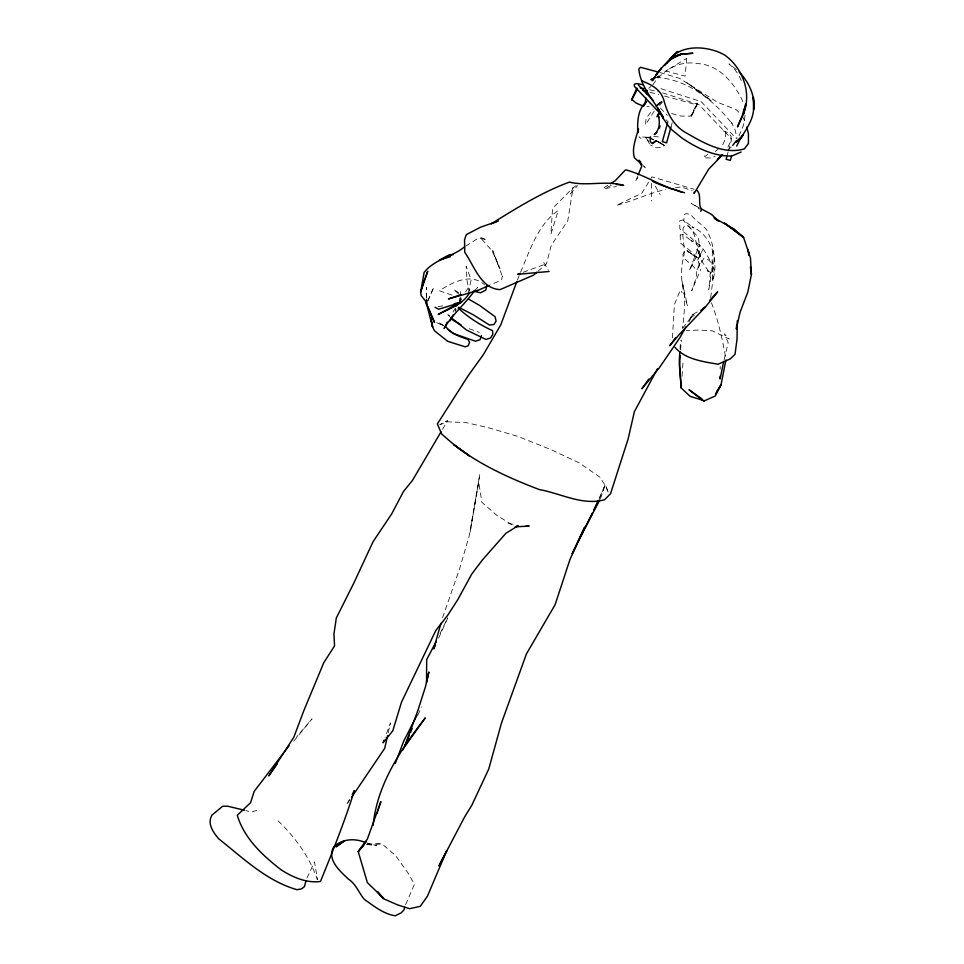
<?xml version="1.0" encoding="UTF-8"?>
<svg xmlns="http://www.w3.org/2000/svg" width="964" height="964" viewBox="0 0 964 964"><rect width="100%" height="100%" fill="white"/><g stroke="black" fill="none" stroke-linecap="round" stroke-linejoin="round"><path stroke-width="0.72" stroke-dasharray="4.82 3.62" d="M426.534 298.286L426.534 287.212L426.546 297.105M720.18 369.176L720.216 366.392M651.339 183.389L651.604 200.97M712.408 251.146L711.697 274.017C716.3 259.039 713.794 243.832 706.829 230.119C702.238 224.251 695.189 220.864 690.935 214.586L685.97 213.586L684.115 214.876L683.874 221.081L698.189 237.301L699.816 246.88L699.671 244.422L689.344 270.643L698.96 251.676L696.683 249.652L700.527 256.87C694.972 247.338 697.454 233.71 688.645 226.154L685.223 225.913L683.331 227.371C681.259 238.048 686.549 249.254 682.874 260.232C679.704 275.439 682.669 291.453 687.525 305.986L681.982 281.078C686.151 296.418 684.44 312.444 682.524 327.989M680.042 348.98L680.584 340.461M682.018 376.358L683.018 361.825M672.45 337.87L674.402 304.516L680.319 290.031L682.09 292.719M680.548 350.077L681.379 339.955M710.36 272.173L708.793 289.501L710.432 280.97L710.36 272.173L707.215 270.8L709.311 272.402L700.961 259.931L686.971 250.761L684.536 251.411L682.922 254.243L683.151 257.593L693.851 266.895L696.261 270.643L696.442 276.993L691.658 290.959L700.816 269.173M710.649 297.671L714.143 270.053L712.42 261.039L712.685 280.789C719.011 261.377 712.167 235.216 692.031 226.781L693.947 228.01L682.886 219.9L679.692 220.949L679.849 228.914L691.827 238.47L697.84 245.483L700.43 256.002L701.057 253.134L697.562 260.485L702.828 249.568M459.045 302.937L459.852 297.225M460.057 295.791L460.672 291.514M745.088 115.343L743.413 125.525L739.026 135.888M455.635 308.721L455.129 311.372L456.406 308.974M724.048 359.946L728.194 342.618L724.265 333.749L729.17 338.991L712.348 330.869L699.515 330.062L686.368 330.507M468.323 293.164L471.131 279.861L466.142 266.257L467.142 281.645L469.143 290.272M388.239 732.773L390.48 722.88L385.058 737.508M537.972 271.258L546.504 263.69L551.324 245.169L567.748 220.877L573.038 187.775L576.183 185.654M670.992 127.031L672.185 122.717M727.302 154.879L728.109 151.987M728.507 150.541L731.736 138.949L698.864 104.63L662.473 92.821M442.548 617.755L459.78 568.242L469.191 535.839L479.807 474.288L470.083 532.574L478.783 482.012L481.831 502.244L496.797 515.33L511.739 524.573L508.149 523.609L515.029 524.537M405.615 904.666L414.436 884.217L407.808 872.661L395.626 855.658L381.937 843.825L366.971 844.03M600.488 498.713L605.284 484.591L608.646 493.146L605.428 485.736L599.813 477.084L579.063 462.804L550.974 449.622L517.813 436.415L489.387 427.98L466.058 422.557L447.127 421.81L439.897 424.714M662.581 101.762L658.786 106.534M637.626 176.159L635.601 181.413L637.843 177.677M517.403 280.15L520.078 273.415M520.62 272.065C530.116 250.158 537.779 224.54 558.204 210.513L550.89 234.3L552.565 208.453L573.038 187.775L570.11 194.198L577.472 185.666M599.006 499.521L605.284 484.591L599.198 498.231M417.942 714.999L421.376 706.901M427.667 301.226L433.836 287.176L426.534 303.829M438.584 638.156L447.778 618.008M306.986 878.084L314.457 861.864L317.578 879.602M440.066 633.541L447.645 617.779M727.928 147.07L730.302 142.142L731.17 136.37L728.904 132.887L722.639 130.682L725.675 132.213L725.35 139.202L722.47 145.275L720.409 147.058M696.948 103.1L697.623 103.546L691.2 116.56L697.285 103.184L690.525 116.102L680.813 116.066L671.486 113.487M691.2 116.56L697.623 103.546M459.503 303.118L461.515 299.382M349.414 799.554L346.594 804.651L349.86 799.879M688.886 321.807L693.164 314.324L698.044 311.432M442.5 429.342L447.754 420.412L439.982 424.522M452.996 312.011L455.249 308.287M648.651 182.16L641.807 193.21L616.382 205.392C633.119 200.958 648.808 193.33 665.582 189.438M650.941 178.485L651.953 176.846L694.201 189.281M459.852 300.286L461.322 298.009M465.492 291.911L468.817 287.043L469.601 290.887M654.17 111.185L645.494 124.826L646.097 118.367L653.074 109.414M682.741 328.278L693.164 314.324L689.139 319.096L695.02 314.698M652.881 84.724C662.75 69.902 679.475 60.226 697.623 63.576C720.614 64.865 736.195 85.338 744.389 105.052M293.695 741.232L312.059 718.855L296.707 736.821M474.698 290.538L477.722 287.272L475.879 288.923M658.207 105.004L661.894 101.389M727.675 150.288L731.688 146.383M655.749 105.968L661.087 101.618L656.038 106.124M655.894 106.04L661.449 101.075M656.062 106.305L661.412 101.955L658.376 104.654M715.288 151.505L719.385 147.95M648.724 88.302L650.808 86.519M707.865 154.336L704.877 156.602L703.853 155.337L705.347 157.843L711.095 158.012L715.192 156.216M607.814 185.317L604.067 187.643L604.127 188.691L611.357 185.389M465.745 246.121L478.698 237.891L486.82 239.843L479.939 237.18L492.243 251.074L499.918 268.558L492.688 250.532L502.822 277.716L502.389 275.945L501.545 280.03L490.64 284.814M656.858 77.253L659.243 75.867L656.858 76.963M664.642 145.504L655.713 140.455L664.642 145.504L660.4 147.588L655.749 147.757L650.543 145.094M523.078 272.33L546.504 263.69M256.737 810.302L251.399 812.134L245.796 810.616M605.368 188.583L616.37 186.486M438.018 306.721L445.368 305.323M675.39 187.799L680.982 186.859L692.224 190.655M650.989 136.888L645.627 137.768L648.905 137.936M366.669 844.585L381.937 843.825M656.207 77.373C687.019 79.06 714.191 100.425 732.423 124.127L731.507 122.549L735.074 129.766L737.038 138.358M646.892 106.582L649.218 106.739M653.664 136.442L660.099 137.057M647.507 137.225L638.975 136.84L641.132 138.467M366.826 844.44L376.816 845.729L367.139 843.114M649.543 89.688L658.484 91.785M650.013 92.243L658.689 94.532M664.473 96.051L696.623 104.811M660.918 88.688L701.141 101.606L736.327 138.587M659.822 72.505L679.463 78.301L717.565 102.305L736.11 109.595L740.81 114.174M452.02 295.117L439.427 290.815C452.104 282.319 470.938 272.487 484.494 284.79M469.107 328.7L479.373 332.375M649.182 137.804L654.448 139.732M651.327 138.949L653.749 139.949M436.692 322.663L443.38 325.724M657.954 141.419L660.292 142.552M657.569 141.841L662.654 144.359L658.279 141.913M698.731 207.501L691.176 203.464L697.755 207.32L699.213 209.321M443.645 325.471L438.825 322.518L443.115 325.784M458.635 292.682L453.683 289.489L459.201 294.478M449.754 316.18L447.826 314.698L449.863 316.481M736.376 69.516L728.977 63.901L733.797 68.203L738.075 73.963M643.048 165.567L645.193 167.495L643.422 165.41M278.054 820.858C295.213 837.282 309.721 857.032 317.325 879.722M660.798 101.473L661.412 101.955M660.292 107.992L667.353 115.427M666.124 119.765L668.16 121.91M648.627 141.214L645.494 137.466L649.82 143.998M543.756 262.473L548.323 270.197M655.303 186.088L660.171 194.571M739.243 76.204L742.449 83.133M742.425 116.427L745.774 123.163M711.408 302.708C718.349 320.47 722.59 339.702 725.784 358.632M460.418 297.346L460.708 300.19M686.742 58.322L685.103 76.168L665.835 71.011L686.742 58.322M680.198 234.999L680.391 242.988C688.139 249.58 698.466 254.966 699.43 266.353L699.96 263.112L696.803 270.101L703.961 258.219L708.432 259.931L711.36 262.714C705.889 253.785 702.491 243.422 690.827 240.602L692.779 241.747L683.139 234.565L680.198 234.999M688.874 251.953L686.971 250.761L695.213 256.737L688.874 251.953M699.683 92.098L686.513 82.362L711.601 100.991L699.683 92.098"/><path stroke-width="1.45" d="M426.534 299.671L426.546 304.178L434.499 322.398L426.534 303.829L432.571 326.856L434.475 330.773L447.694 341.316L465.214 346.835L468.239 345.739L469.589 342.292L467.986 339.388C460.105 336.834 451.176 333.797 446.055 326.953M720.108 376.153L720.084 378.948L723.747 361.404M694.128 192.185L694.116 193.487L708.685 169.158L722.482 154.843M737.279 320.831L737.062 338.81L735.038 354.318L730.314 358.861L718.023 364.235C703.13 361.596 685.32 359.391 674.957 347.305M679.861 351.824L679.307 360.343L681.211 387.986L690.091 396.325L704.467 400.795L715.252 395.987L721.012 384.841L725.916 360.018M681.415 385.07L681.211 387.986L679.427 365.561L680.138 355.704M736.713 324.808L736.339 328.989L740.015 312.457L747.823 292.08L751.414 274.439L750.474 257.942L743.581 237.409L734.026 228.962L713.926 217.864M645.904 97.894L645.314 102.907L643.313 106.365L646.663 101.582C637.481 108.968 637.325 122.139 637.794 132.924L638.493 128.802M373.152 825.28C377.057 784.588 400.819 749.269 425.305 717.879L405.037 746.208M486.675 285.802L485.844 290.08L480.518 292.767L474.469 291.441M659.472 128.164L659.966 125.73M650.471 136.972L650.17 141.286L652.279 143.636L656.52 140.587L653.122 142.744M387.6 735.592L384.732 748.305L351.486 797.493M646.495 94.147L647.398 90.435M742.943 113.246L743.991 108.908M638.361 128.802C636.264 138.322 631.396 147.974 634.481 157.855L641.976 164.603M305.974 880.879L304.443 886.639L301.527 888.904L296.96 889.688C266.377 880.891 243.109 858.056 218.72 838.825C213.249 832.281 206.886 823.726 211.984 815.074L222.66 806.278L227.733 806.217L244.398 810.23M667.582 122.814L662.34 141.648L666.594 142.853L670.992 127.031M726.904 156.337L726.097 159.229L730.338 160.434L731.543 156.12L741.183 151.999M440.934 623.419L433.68 648.905L435.523 644.88M377.044 813.58L380.864 801.59L367.38 839.029L358.222 851.586L367.356 882.578L383.6 898.376L377.671 891.676M404.784 907.269L403.94 909.871L401.398 912.703L395.276 915.8C383.467 913.968 373.972 906.112 364.476 899.472C358.692 892.893 356.246 884.241 348.546 879.204C340.316 871.444 326.507 859.623 333.652 847.019C342.063 838.632 355.294 837.969 365.754 842.741M736.725 146.118C742.015 133.888 752.559 123.573 753.607 109.486C755.511 95.569 748.522 81.723 739.171 71.914M481.506 335.544L480.012 339.762L475.469 341.208L453.285 333.484L447.392 329.049M384.07 740.171L383.082 742.834L392.794 730.796L401.506 702.141L435.776 630.552L447.814 615.104L457.912 599.439L471.745 574.062L482.47 559.891L505.931 533.249L517.957 525.826M395.216 763.524L403.711 741.196L417.219 714.794M638.144 174.846L641.735 166.23L638.999 160.193L640.771 162.277M516.873 281.5L500.774 324.856L483.458 354.475L468.13 375.791L437.355 423.931L441.705 434.041L454.719 445.368L469.408 455.852L453.731 444.5C479.192 464.54 509.257 478.12 539.394 489.592C560.891 493.387 582.449 505.907 604.573 499.75L610.537 493.701L628.106 439.03L634.36 411.724L657.508 368.682M742.581 114.692L737.508 126.911L743.365 114.33L745.835 104.136L743.365 114.33C751.944 93.255 742.979 68.396 725.024 55.273C709.6 46.139 682.536 43.585 670.113 58.816L677.668 51.526L669.57 59.298L664.678 65.54M409.351 735.243L404.76 746.04L418.039 710.046L425.449 686.766L428.872 672.041L426.522 682.391L426.678 659.557L436.282 641.422M410.495 732.544L412.206 728.495M597.981 500.955L593.716 510.51L597.861 502.232M637.312 89.134L631.745 99.629L636.939 88.146M631.745 99.629L637.216 88.568M579.786 538.382L592.523 513.065L572.194 553.722L584.678 527.175L570.013 559.385L555.095 604.729L526.452 653.857L501.485 723.024L488.748 769.019L471.926 805.061L464.769 816.701L438.849 866.058L446.73 850.622L427.426 896.231L420.22 906.353L409.531 908.691L397.578 904.859L383.082 898.556L377.382 891.772M402.904 749.968L404.193 747.389M447.296 322.097L444.055 328.567C452.357 314.3 465.311 303.853 474.698 290.538M584.907 528.152L599.813 499.991M450.092 320.759L453.237 314.891M352.234 794.444L354.354 790.625C344.678 821.581 332.64 851.525 320.482 881.47C306.251 883.277 292.948 877.3 281.199 869.902C262.678 855.49 244.157 838.487 237.277 815.255L250.592 802.687L254.135 791.432L289.031 745.811M686.031 326.808L679.62 338.051L659.087 368.14L641.867 388.769L648.808 379.069M736.135 140.937L732.688 145.407M656.858 116.777L658.737 113.547L660.171 113.945M440.994 431.896L412.484 480.373L403.494 491.507L391.685 513.92L373.08 541.672L353.68 583.377L336.316 617.972L333.942 633.987L334.556 645.88L323.759 662.726L303.925 710.432L293.827 737.207L268.763 775.912L277.295 763.862M700.671 211.321L701.696 209.658C697.321 203.645 702.214 195.09 696.635 190.041M716.758 391.721L721.012 384.841L715.469 393.975M657.315 72.951L652.303 80.747L655.243 76.831L653.267 79.337M675.8 337.581L669.715 345.727L678.764 335.038L705.371 307.094L717.638 291.887L709.673 300.455M366.187 841.319L358.222 851.586L363.946 845.187M469.866 292.176C463.19 304.72 449.814 308.263 438.198 314.445L453.405 306.094M658.496 71.565C665.232 63.793 672.547 55.129 683.416 53.683L673.884 56.84L666.353 63.455L666.883 62.817M456.153 305.974L460.214 301.708M722.422 154.614L717.409 159.566L722.554 154.963M536.9 272.21L533.694 275.053L500.159 289.598C481.012 288.887 474.047 265.594 464.756 252.279L464.552 239.819L466.311 234.601L480.891 227.07L498.4 220.985M656.93 132.249L654.243 134.538C659.774 129.875 660.352 121.681 658.051 115.21L658.737 113.547L657.689 116.198L658.051 115.21L659.111 117.5M700.852 310.348L705.371 307.094L702.925 308.54M453.767 306.456L456.177 304.937M610.308 183.775L615.309 180.678L625.178 170.158L626.251 169.953C642.578 174.508 656.942 183.449 672.812 189.269L658.46 184.064M464.515 246.88C451.863 257.255 434.511 259.087 424.112 272.475L420.653 292.008L421.16 295.574L425.763 301.419L426.546 304.178L426.546 299.937M654.472 78.048L650.893 79.699L654.881 77.951M489.278 285.404L476.999 290.791L448.465 298.948L461.069 294.61M517.801 525.669L515.101 526.826L529.14 526.103L526.296 525.814M496.111 221.925L491.254 223.817C516.306 208.272 541.551 192.378 569.326 182.124C587.365 186.486 605.729 180.208 623.672 185.377L616.345 184.401M520.331 273.354L517.572 274.366L549.082 271.474M450.405 256.677L439.427 260.075L449.405 254.701L453.333 254.629M704.467 400.795L703.563 401.024L689.007 389.709L702.093 399.084M473.131 291.417L477.445 290.405M454.177 303.66L461.527 302.274L438.596 309.263L435.077 307.275M731.58 156.035C713.493 156.373 696.478 147.854 681.837 137.972L670.45 128.682L663.003 118.186L657.713 108.113L663.437 118.174C655.496 101.738 640.397 87.676 638.843 68.866L640.59 67.299L658.448 72.119M643.362 84.844C641.265 84.555 632.348 81.579 634.445 86.447L663.051 116.536M640.18 87.917L644.735 88.724M642.783 90.327L647.121 91.472M631.432 99.304L632.083 99.726M684.561 192.776L673.005 189.125L682.09 192.366M642.337 105.727L636.24 103.16L631.769 99.388M460.985 324.892L452.61 319.928L451.176 318.06M458.78 307.335L473.264 314.794L489.483 325.061L493.942 324.47L496.111 321.096L495.098 316.71L479.421 305.311L468.54 299.057M652.471 181.292L657.147 183.582M641.928 80.892C651.303 84.639 660.689 89.363 663.774 99.943C667.1 112.668 673.041 124.898 684.633 131.984C702.238 142.033 723.361 155.216 744.316 148.89L748.426 143.528L748.438 133.791L746.775 127.152M699.997 208.176L711.324 214.249L718.614 221.093L714.975 218.852M450.875 317.373L466.275 329.881L485.928 339.449L490.495 338.015L492.761 334.363L492.616 330.7C480.108 324.964 468.155 317.385 458.117 307.95M653.218 100.557L638.409 85.061M748.932 255.219L748.112 249.435L748.883 255.315M750.45 267.088L751.414 274.439L750.57 266.787M753.728 103.437L753.607 109.486L753.378 97.364L753.728 103.437M423.076 283.778L420.653 292.008L427.751 271.221L423.076 283.778M743.389 134.683L741.196 137.84L735.978 142.094L743.389 134.683M657.978 72.493L656.026 75.12L661.449 67.998L657.978 72.493M343.124 841.548L336.05 846.862L344.895 840.596L343.124 841.548M677.234 55.659L670.558 59.262L681.162 54.225L692.706 53.249L681.162 54.225L677.234 55.659M733.893 230.047L724.338 222.937L743.581 237.409L733.893 230.047M432.571 326.856L430.8 317.915L432.571 326.856"/></g></svg>
